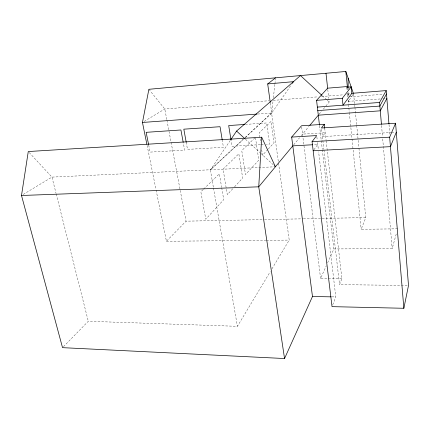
<?xml version="1.0" encoding="UTF-8"?>
<svg xmlns="http://www.w3.org/2000/svg" width="430" height="430" viewBox="0 0 430 430"><rect width="100%" height="100%" fill="white"/><g stroke="black" fill="none" stroke-linecap="round" stroke-linejoin="round"><path stroke-width="0.32" stroke-dasharray="2.15 1.61" d="M245.283 137.53L271.728 113.009L273.109 100.394M273.399 97.739L274.856 84.463M274.931 83.796L275.437 79.152M327.644 262.784L333.879 248.932L392.192 248.631L396.594 232.646M332.734 304.822L335.803 296.931L318.619 151.795M407.162 285.456L339.533 284.638L341.882 278.635L326.15 140.739M397.648 228.808L361.178 229.335L365.785 217.564L358.942 148.103M341.882 278.635L320.592 278.436L326.289 265.794M63.468 346.698L88.295 321.274L237.414 326.322L270.228 271.706M271.953 268.831L289.223 240.085L278.511 162.916M230.254 140.465L210.517 169.775L243.321 139.347M257.538 114.047L271.728 113.009L291.545 84.425M313.932 149.721L317.754 144.469L313.153 144.727M380.19 98.959L348.203 101.389L353.616 93.998L352.277 94.106M348.327 96.25L348.171 92.16M347.757 97.003L347.424 93.681L347.994 92.939L348.182 94.831M293.647 144.851L299.586 137.713M301.285 135.67L308.923 126.431M319.141 114.154L321.645 111.139M323.322 109.129L325.413 106.613M325.827 106.113L329.176 102.093L328.81 98.776M232.732 188.797L227.314 194.677L226.33 188.775M234.538 186.835L242.665 178.015L238.849 153.8L223.057 169.108L226.223 188.12M267.82 149.495L262.504 155.235L261.736 149.952M268.266 149.017L274.023 142.798L271.04 121.405L259.225 132.784L260.671 142.69M156.106 190.076L166.437 241.273L186.066 221.171L263.853 219.606M203.223 189.512L200.853 191.818L205.771 219.23L223.729 199.665L221.762 188.028M203.696 189.049L219.359 173.801L221.654 187.378M254.952 137.82L241.757 150.591L245.492 174.558L258.801 160.137L255.425 137.363M243.17 139.358L210.345 169.78L213.382 187.351M245.132 137.541L271.588 113.02L278.42 162.25M23.225 194.446L51.949 177.106L274.071 166.835M144.179 121.432L164.781 108.994L269.245 100.701M347.424 93.681L351.208 93.38M273.26 100.378L318.125 96.82M321.473 96.551L343.57 94.799M346.919 94.53L349.601 94.32M349.762 96.847L383.146 94.24M382.856 98.755L386.855 98.454M245.342 124.42L266.654 122.964L269.653 144.104L266.353 144.292M320.592 278.436L302.526 134.117L325.241 132.746L322.409 136.611L390.977 132.505M391.639 132.462L394.971 132.263M260.408 144.636L232.017 146.275L231.082 140.449M261.069 144.598L263.714 144.448M264.525 219.596L302.747 218.827M303.419 218.816L321.527 218.451M322.194 218.44L365.785 217.564M166.437 241.273L265.74 240.311M266.412 240.305L289.223 240.085M331.804 296.856L335.803 296.931M245.433 139.202L260.177 152.757M260.666 153.214L273.448 164.964M322.366 95.799L326.741 99.846M327.23 100.292L329.176 102.093M29.181 152.526L51.949 177.106L56.045 193.344M148.877 89.295L164.781 108.994L166.786 119.551M56.206 193.989L88.295 321.274M147.098 145.442L155.972 189.415M148.705 145.087L150.113 152.102L184.631 150.129L183.314 142.975M166.91 120.212L186.066 221.171M186.201 142.212L187.507 149.382L223.433 147.318L222.375 140.879M213.495 188.012L237.414 326.322M270.352 103.098L271.728 113.009M301.666 127.054L302.559 134.144M316.851 136.842L317.227 140.019M317.528 142.561L318.302 149.129M319.544 125.829L322.258 149.119M322.333 149.785L333.879 248.932M324.72 128.178L326.074 140.073M321.565 129.317L323.876 149.28M323.951 149.946L339.533 284.638M327.784 89.499L328.735 98.115M347.472 87.817L347.666 89.741M346.768 87.252L347.096 90.467M348.074 100.136L348.472 104.055M348.542 104.721L348.811 107.387M348.88 108.054L349.284 112.053M349.353 112.719L361.178 229.335M353.616 93.998L354.868 106.688M354.933 107.36L356.642 124.721M356.707 125.393L358.878 147.431M381.55 125.538L382.474 136.24M382.705 138.917L392.192 248.631M389.016 124.523L389.843 134.552M348.16 88.15L348.166 89.488M348.198 100.152L348.203 101.389"/><path stroke-width="0.64" d="M261.703 137.213L258.736 186.814L284.547 358.534L62.533 347.655L21.5 195.489L28.273 151.543L261.703 137.213L275.41 166.77L274.426 165.867M146.834 144.125L142.464 122.464L148.877 89.295L345.822 71.466L353.395 93.364M291.653 137.089L316.7 135.574L312.067 141.653L332.03 306.644L403.856 308.278L408.5 285.472L395.589 123.238L321.414 127.995L324.274 124.265L301.505 125.764L291.653 137.089L312.481 296.506L284.547 358.534M396.299 132.182L390.44 146.657L313.169 150.769M403.856 308.278L389.655 137.175L395.589 123.238M386.855 98.454L380.281 110.822L318.308 115.186L309.777 125.431M386.484 93.977L379.867 106.07L317.77 110.585M381.437 124.2L379.556 102.469L386.204 90.59L351.837 93.331L343 105.189L342.291 98.346L351.197 86.887L346.768 87.252L347.343 86.537L327.638 88.177L316.577 100.346L319.469 125.168M231.001 139.358L236.586 131.064L300.484 75.567L321.882 95.347M292.303 83.329L293.448 81.678L267.691 83.941L270.26 102.437M267.691 83.941L275.587 77.825M316.577 100.346L342.291 98.346M317.362 107.097L379.556 102.469M142.464 122.464L256.871 114.095M244.675 124.469L228.696 125.56L230.975 139.804M312.067 141.653L389.655 137.175M312.497 144.765L292.798 145.872L258.736 186.814L21.5 195.489M312.481 296.506L331.138 296.845M236.586 131.064L244.939 138.75M148.576 144.448L146.141 132.327L180.923 129.973L183.196 142.325M186.201 142.212L183.82 129.177L220.042 126.71L222.267 140.234M324.274 124.265L324.72 128.178M325.988 73.261L327.638 88.177M345.822 71.466L347.472 87.817M351.197 86.887L351.837 93.331M386.204 90.59L388.956 123.856M348.128 78.131L348.16 87.483"/></g></svg>
